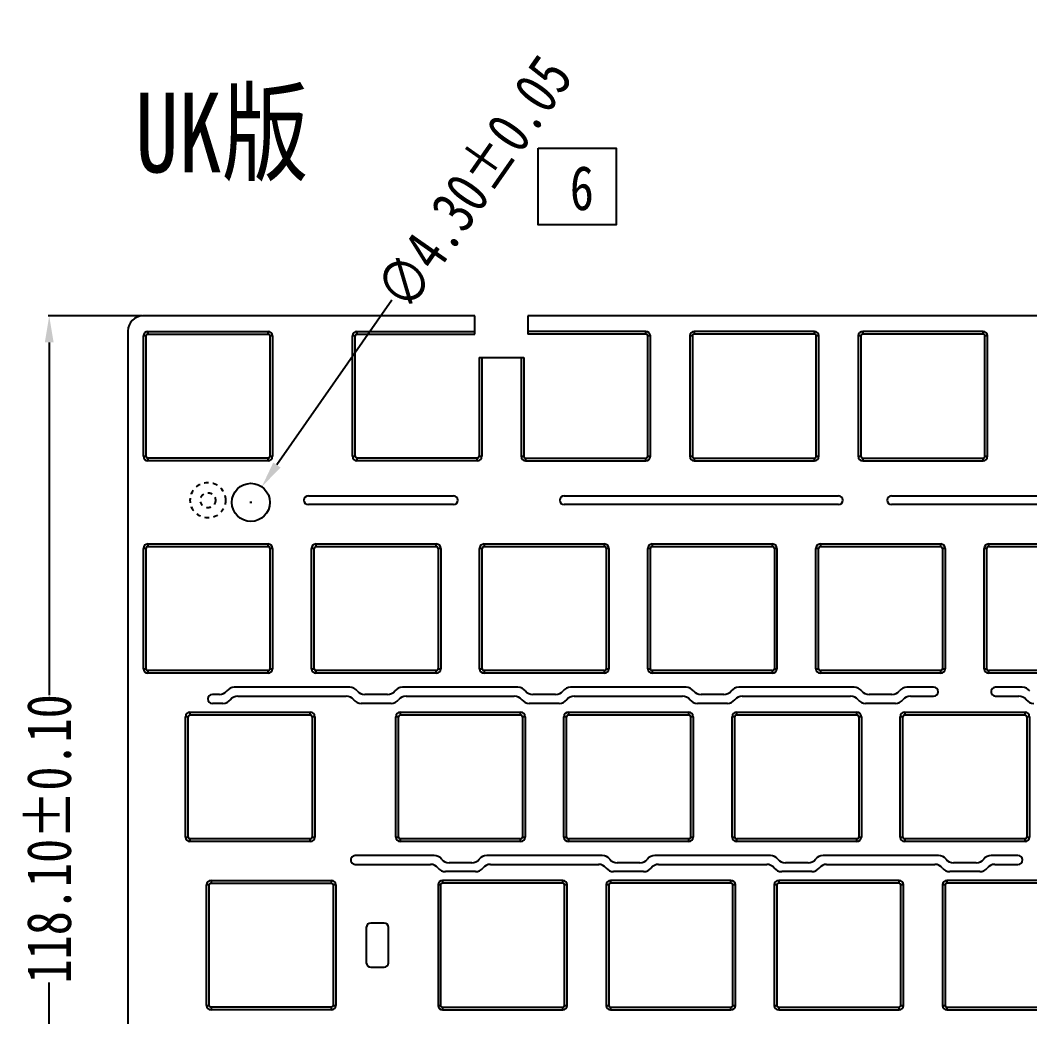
# Model space of a CAD drawing. Header units: inches. Extents: x -637 to 787, y 158 to 578.
# Drawn here: x 21.3 to 135.4, y 375.3 to 487.8 of the extents above; entities that cross this region are included whole.
import ezdxf

# ---------------------------------------------------------------- set-up
doc = ezdxf.new("R2010")
doc.units = ezdxf.units.IN
doc.header["$LTSCALE"] = 5
doc.header["$MEASUREMENT"] = 0
doc.header["$PDMODE"] = 3
doc.header["$PDSIZE"] = 0.3125
doc.linetypes.add('HIDDEN', pattern=[0.2, 0.1, -0.1])
doc.layers.get('0').update_dxf_attribs({"linetype": 'CONTINUOUS'})
doc.layers.get('Defpoints').update_dxf_attribs({"linetype": 'CONTINUOUS'})
doc.layers.add('DEFAULT_2', color=8, linetype='HIDDEN')
doc.styles.get("Standard").update_dxf_attribs({"font": 'txt', "width": 0.8})
doc.dimstyles.get("Standard").update_dxf_attribs({"dimtxt": 5, "dimasz": 3, "dimexe": 0.125, "dimexo": 0.0625, "dimgap": 0.09, "dimtad": 0, "dimzin": 4, "dimdsep": 46, "dimtxsty": 'Standard', "dimcen": 0.09, "dimclrd": 4, "dimclre": 4, "dimclrt": 6, "dimadec": 0, "dimazin": 0, "dimtp": 0.01, "dimtm": 0.01, "dimtfac": 1, "dimtofl": 0, "dimtmove": 0, "dimatfit": 3, "dimfxl": 0, "dimtolj": 1, "dimtzin": 4, "dimarcsym": 0})

# ---------------------------------------------------------------- blocks, each defined once
blk = doc.blocks.new('*D19')
at = {"color": 4, "lineweight": -2, "transparency": 16777216}
for p, q in [((35.12, 454.45), (24.48, 454.45)), ((24.6, 451.45), (24.6, 411.63)), ((24.6, 339.35), (24.6, 379.16)), ((35.12, 336.35), (24.48, 336.35))]:
    blk.add_line(p, q, dxfattribs=at)
at = {"color": 4, "transparency": 16777216}
for points in [[(24.1, 451.45), (25.1, 451.45), (24.6, 454.45)], [(24.1, 339.35), (25.1, 339.35), (24.6, 336.35)]]:
    blk.add_solid(points, dxfattribs=at)
at = {"layer": 'Defpoints', "color": 0, "transparency": 16777216}
for p in [(24.6, 454.45), (35.19, 454.45), (35.19, 336.35)]:
    blk.add_point(p, dxfattribs=at)
at = {"color": 6, "transparency": 16777216, "insert": (24.6, 395.4), "char_height": 5, "attachment_point": 5, "rotation": 90}
blk.add_mtext('\\A1;118.10%%P0{\\fSimSun|b0|i0|c134|p2;.10}', dxfattribs=at)
blk = doc.blocks.new('*D21')
at = {"color": 4, "lineweight": -2, "transparency": 16777216}
for p, q in [((63.32, 456.22), (50.33, 437.62)), ((47.3, 433.4), (47.48, 433.4)), ((47.39, 433.31), (47.39, 433.49))]:
    blk.add_line(p, q, dxfattribs=at)
at = {"color": 4, "transparency": 16777216}
blk.add_solid([(49.92, 437.9), (50.74, 437.33), (48.62, 435.16)], dxfattribs=at)
at = {"layer": 'Defpoints', "color": 0, "transparency": 16777216}
for p in [(48.62, 435.16), (46.16, 431.63)]:
    blk.add_point(p, dxfattribs=at)
at = {"color": 6, "transparency": 16777216, "insert": (72.6, 469.5), "char_height": 5, "attachment_point": 5, "rotation": 55.0764}
blk.add_mtext('\\A1;∅4.30%%P0{\\fSimSun|b0|i0|c134|p2;.05}', dxfattribs=at)

msp = doc.modelspace()

# ---------------------------------------------------------------- linework, layer by layer
at = {"color": 6, "linetype": 'Continuous'}
for p, q in [((72.699, 454.445), (35.186, 454.445)), ((72.699, 452.395), (72.699, 454.445)), ((78.699, 454.445), (78.699, 452.395)), ((153.509, 454.445), (78.699, 454.445)), ((33.486, 452.745), (33.486, 338.045)), ((35.236, 438.595), (35.236, 452.195)), ((35.536, 452.195), (35.236, 452.195)), ((35.536, 438.595), (35.536, 452.195)), ((35.736, 452.695), (35.736, 452.395)), ((35.736, 452.695), (49.336, 452.695)), ((35.736, 452.395), (49.336, 452.395)), ((49.336, 452.395), (49.336, 452.695)), ((49.536, 452.195), (49.536, 438.595)), ((49.836, 452.195), (49.536, 452.195)), ((49.836, 452.195), (49.836, 438.595)), ((58.874, 438.595), (58.874, 452.195)), ((59.174, 452.195), (58.874, 452.195)), ((59.174, 438.595), (59.174, 452.195)), ((59.374, 452.695), (59.374, 452.395)), ((59.374, 452.695), (72.699, 452.695)), ((59.374, 452.395), (72.699, 452.395)), ((92.024, 452.695), (78.699, 452.695)), ((92.024, 452.395), (78.699, 452.395)), ((92.024, 452.395), (92.024, 452.695)), ((92.224, 438.595), (92.224, 452.195)), ((92.524, 452.195), (92.224, 452.195)), ((92.524, 438.595), (92.524, 452.195)), ((96.974, 452.195), (96.974, 438.595)), ((97.274, 452.195), (96.974, 452.195)), ((97.274, 452.195), (97.274, 438.595)), ((97.474, 452.695), (97.474, 452.395)), ((111.074, 452.695), (97.474, 452.695)), ((111.074, 452.395), (97.474, 452.395)), ((111.074, 452.395), (111.074, 452.695)), ((111.274, 438.595), (111.274, 452.195)), ((111.574, 452.195), (111.274, 452.195)), ((111.574, 438.595), (111.574, 452.195)), ((116.024, 452.195), (116.024, 438.595)), ((116.324, 452.195), (116.024, 452.195)), ((116.324, 452.195), (116.324, 438.595)), ((116.524, 452.695), (116.524, 452.395)), ((130.124, 452.695), (116.524, 452.695)), ((130.124, 452.395), (116.524, 452.395)), ((130.124, 452.395), (130.124, 452.695)), ((130.324, 438.595), (130.324, 452.195)), ((130.624, 452.195), (130.324, 452.195)), ((130.624, 438.595), (130.624, 452.195)), ((73.174, 449.745), (73.174, 438.595)), ((73.174, 449.745), (78.224, 449.745)), ((73.474, 449.745), (73.474, 438.595)), ((77.924, 449.745), (77.924, 438.595)), ((78.224, 449.745), (78.224, 438.595)), ((35.236, 438.595), (35.536, 438.595)), ((35.736, 438.395), (35.736, 438.095)), ((49.336, 438.395), (35.736, 438.395)), ((49.336, 438.095), (35.736, 438.095)), ((49.336, 438.095), (49.336, 438.395)), ((49.536, 438.595), (49.836, 438.595)), ((58.874, 438.595), (59.174, 438.595)), ((59.374, 438.395), (59.374, 438.095)), ((72.974, 438.395), (59.374, 438.395)), ((72.974, 438.095), (59.374, 438.095)), ((72.974, 438.095), (72.974, 438.395)), ((73.174, 438.595), (73.474, 438.595)), ((77.924, 438.595), (78.224, 438.595)), ((78.424, 438.395), (78.424, 438.095)), ((78.424, 438.395), (92.024, 438.395)), ((78.424, 438.095), (92.024, 438.095)), ((92.024, 438.095), (92.024, 438.395)), ((92.224, 438.595), (92.524, 438.595)), ((96.974, 438.595), (97.274, 438.595)), ((97.474, 438.395), (97.474, 438.095)), ((97.474, 438.395), (111.074, 438.395)), ((97.474, 438.095), (111.074, 438.095)), ((111.074, 438.095), (111.074, 438.395)), ((111.274, 438.595), (111.574, 438.595)), ((116.024, 438.595), (116.324, 438.595)), ((116.524, 438.395), (116.524, 438.095)), ((116.524, 438.395), (130.124, 438.395)), ((116.524, 438.095), (130.124, 438.095)), ((130.124, 438.095), (130.124, 438.395)), ((130.324, 438.595), (130.624, 438.595)), ((53.886, 434.136), (70.282, 434.136)), ((82.782, 434.136), (113.782, 434.136)), ((119.782, 434.136), (166.782, 434.136)), ((70.282, 433.136), (53.886, 433.136)), ((113.782, 433.136), (82.782, 433.136)), ((166.782, 433.136), (119.782, 433.136)), ((35.236, 414.595), (35.236, 428.195)), ((35.536, 428.195), (35.236, 428.195)), ((35.536, 414.595), (35.536, 428.195)), ((35.736, 428.695), (35.736, 428.395)), ((35.736, 428.695), (49.336, 428.695)), ((35.736, 428.395), (49.336, 428.395)), ((49.336, 428.395), (49.336, 428.695)), ((49.536, 428.195), (49.536, 414.595)), ((49.836, 428.195), (49.536, 428.195)), ((49.836, 428.195), (49.836, 414.595)), ((54.236, 414.595), (54.236, 428.195)), ((54.536, 428.195), (54.236, 428.195)), ((54.536, 414.595), (54.536, 428.195)), ((54.736, 428.695), (54.736, 428.395)), ((54.736, 428.695), (68.336, 428.695)), ((54.736, 428.395), (68.336, 428.395)), ((68.336, 428.395), (68.336, 428.695)), ((68.536, 428.195), (68.536, 414.595)), ((68.836, 428.195), (68.536, 428.195)), ((68.836, 428.195), (68.836, 414.595)), ((73.236, 414.595), (73.236, 428.195)), ((73.536, 428.195), (73.236, 428.195)), ((73.536, 414.595), (73.536, 428.195)), ((73.736, 428.695), (73.736, 428.395)), ((73.736, 428.695), (87.336, 428.695)), ((73.736, 428.395), (87.336, 428.395)), ((87.336, 428.395), (87.336, 428.695)), ((87.536, 428.195), (87.536, 414.595)), ((87.836, 428.195), (87.536, 428.195)), ((87.836, 428.195), (87.836, 414.595)), ((92.236, 414.595), (92.236, 428.195)), ((92.536, 428.195), (92.236, 428.195)), ((92.536, 414.595), (92.536, 428.195)), ((92.736, 428.695), (92.736, 428.395)), ((92.736, 428.695), (106.336, 428.695)), ((92.736, 428.395), (106.336, 428.395)), ((106.336, 428.395), (106.336, 428.695)), ((106.536, 428.195), (106.536, 414.595)), ((106.836, 428.195), (106.536, 428.195)), ((106.836, 428.195), (106.836, 414.595)), ((111.236, 414.595), (111.236, 428.195)), ((111.536, 428.195), (111.236, 428.195)), ((111.536, 414.595), (111.536, 428.195)), ((111.736, 428.695), (111.736, 428.395)), ((111.736, 428.695), (125.336, 428.695)), ((111.736, 428.395), (125.336, 428.395)), ((125.336, 428.395), (125.336, 428.695)), ((125.536, 428.195), (125.536, 414.595)), ((125.836, 428.195), (125.536, 428.195)), ((125.836, 428.195), (125.836, 414.595)), ((130.236, 414.595), (130.236, 428.195)), ((130.536, 428.195), (130.236, 428.195)), ((130.536, 414.595), (130.536, 428.195)), ((130.736, 428.695), (130.736, 428.395)), ((130.736, 428.695), (144.336, 428.695)), ((130.736, 428.395), (144.336, 428.395)), ((35.236, 414.595), (35.536, 414.595)), ((35.736, 414.395), (35.736, 414.095)), ((49.336, 414.395), (35.736, 414.395)), ((49.336, 414.095), (49.336, 414.395)), ((49.536, 414.595), (49.836, 414.595)), ((54.236, 414.595), (54.536, 414.595)), ((54.736, 414.395), (54.736, 414.095)), ((68.336, 414.395), (54.736, 414.395)), ((68.336, 414.095), (68.336, 414.395)), ((68.536, 414.595), (68.836, 414.595)), ((73.236, 414.595), (73.536, 414.595)), ((73.736, 414.395), (73.736, 414.095)), ((87.336, 414.395), (73.736, 414.395)), ((87.336, 414.095), (87.336, 414.395)), ((87.536, 414.595), (87.836, 414.595)), ((92.236, 414.595), (92.536, 414.595)), ((92.736, 414.395), (92.736, 414.095)), ((106.336, 414.395), (92.736, 414.395)), ((106.336, 414.095), (106.336, 414.395)), ((106.536, 414.595), (106.836, 414.595)), ((111.236, 414.595), (111.536, 414.595)), ((111.736, 414.395), (111.736, 414.095)), ((125.336, 414.395), (111.736, 414.395)), ((125.336, 414.095), (125.336, 414.395)), ((125.536, 414.595), (125.836, 414.595)), ((130.236, 414.595), (130.536, 414.595)), ((130.736, 414.395), (130.736, 414.095)), ((144.336, 414.395), (130.736, 414.395)), ((49.336, 414.095), (35.736, 414.095)), ((68.336, 414.095), (54.736, 414.095)), ((87.336, 414.095), (73.736, 414.095)), ((106.336, 414.095), (92.736, 414.095)), ((125.336, 414.095), (111.736, 414.095)), ((144.336, 414.095), (130.736, 414.095)), ((58.557, 412.515), (45.514, 412.515)), ((77.557, 412.515), (64.514, 412.515)), ((96.557, 412.515), (83.514, 412.515)), ((115.557, 412.515), (102.514, 412.515)), ((124.536, 412.515), (121.514, 412.515)), ((134.557, 412.515), (131.536, 412.515)), ((43.821, 411.695), (43.036, 411.695)), ((45.918, 411.515), (58.156, 411.515)), ((62.821, 411.695), (60.25, 411.695)), ((64.918, 411.515), (77.156, 411.515)), ((81.821, 411.695), (79.25, 411.695)), ((83.918, 411.515), (96.156, 411.515)), ((100.821, 411.695), (98.25, 411.695)), ((102.918, 411.515), (115.156, 411.515)), ((119.821, 411.695), (117.25, 411.695)), ((121.918, 411.515), (124.536, 411.515)), ((131.536, 411.515), (134.156, 411.515)), ((40.501, 409.695), (40.501, 409.395)), ((40.501, 409.695), (54.101, 409.695)), ((44.225, 410.695), (43.036, 410.695)), ((54.101, 409.395), (54.101, 409.695)), ((63.225, 410.695), (59.849, 410.695)), ((64.266, 409.695), (64.266, 409.395)), ((64.266, 409.695), (77.866, 409.695)), ((77.866, 409.395), (77.866, 409.695)), ((82.225, 410.695), (78.849, 410.695)), ((83.266, 409.695), (83.266, 409.395)), ((83.266, 409.695), (96.866, 409.695)), ((96.866, 409.395), (96.866, 409.695)), ((101.225, 410.695), (97.849, 410.695)), ((102.266, 409.695), (102.266, 409.395)), ((102.266, 409.695), (115.866, 409.695)), ((115.866, 409.395), (115.866, 409.695)), ((120.225, 410.695), (116.849, 410.695)), ((121.266, 409.695), (121.266, 409.395)), ((121.266, 409.695), (134.866, 409.695)), ((134.866, 409.395), (134.866, 409.695)), ((40.001, 395.595), (40.001, 409.195)), ((40.301, 409.195), (40.001, 409.195)), ((40.301, 395.595), (40.301, 409.195)), ((40.501, 409.395), (54.101, 409.395)), ((54.301, 409.195), (54.301, 395.595)), ((54.601, 409.195), (54.301, 409.195)), ((54.601, 409.195), (54.601, 395.595)), ((63.766, 395.595), (63.766, 409.195)), ((64.066, 409.195), (63.766, 409.195)), ((64.066, 395.595), (64.066, 409.195)), ((64.266, 409.395), (77.866, 409.395)), ((78.066, 409.195), (78.066, 395.595)), ((78.366, 409.195), (78.066, 409.195)), ((78.366, 409.195), (78.366, 395.595)), ((82.766, 395.595), (82.766, 409.195)), ((83.066, 409.195), (82.766, 409.195)), ((83.066, 395.595), (83.066, 409.195)), ((83.266, 409.395), (96.866, 409.395)), ((97.066, 409.195), (97.066, 395.595)), ((97.366, 409.195), (97.066, 409.195)), ((97.366, 409.195), (97.366, 395.595)), ((101.766, 395.595), (101.766, 409.195)), ((102.066, 409.195), (101.766, 409.195)), ((102.066, 395.595), (102.066, 409.195)), ((102.266, 409.395), (115.866, 409.395)), ((116.066, 409.195), (116.066, 395.595)), ((116.366, 409.195), (116.066, 409.195)), ((116.366, 409.195), (116.366, 395.595)), ((120.766, 395.595), (120.766, 409.195)), ((121.066, 409.195), (120.766, 409.195)), ((121.066, 395.595), (121.066, 409.195)), ((121.266, 409.395), (134.866, 409.395)), ((135.066, 409.195), (135.066, 395.595)), ((135.366, 409.195), (135.066, 409.195)), ((135.366, 409.195), (135.366, 395.595)), ((40.001, 395.595), (40.301, 395.595)), ((40.501, 395.395), (40.501, 395.095)), ((54.101, 395.395), (40.501, 395.395)), ((54.101, 395.095), (40.501, 395.095)), ((54.101, 395.095), (54.101, 395.395)), ((54.301, 395.595), (54.601, 395.595)), ((63.766, 395.595), (64.066, 395.595)), ((64.266, 395.395), (64.266, 395.095)), ((77.866, 395.395), (64.266, 395.395)), ((77.866, 395.095), (64.266, 395.095)), ((77.866, 395.095), (77.866, 395.395)), ((78.066, 395.595), (78.366, 395.595)), ((82.766, 395.595), (83.066, 395.595)), ((83.266, 395.395), (83.266, 395.095)), ((96.866, 395.395), (83.266, 395.395)), ((96.866, 395.095), (83.266, 395.095)), ((96.866, 395.095), (96.866, 395.395)), ((97.066, 395.595), (97.366, 395.595)), ((101.766, 395.595), (102.066, 395.595)), ((102.266, 395.395), (102.266, 395.095)), ((115.866, 395.395), (102.266, 395.395)), ((115.866, 395.095), (102.266, 395.095)), ((115.866, 395.095), (115.866, 395.395)), ((116.066, 395.595), (116.366, 395.595)), ((120.766, 395.595), (121.066, 395.595)), ((121.266, 395.395), (121.266, 395.095)), ((134.866, 395.395), (121.266, 395.395)), ((134.866, 395.095), (121.266, 395.095)), ((134.866, 395.095), (134.866, 395.395)), ((135.066, 395.595), (135.366, 395.595)), ((68.087, 393.515), (59.181, 393.515)), ((59.181, 392.515), (67.686, 392.515)), ((72.351, 392.695), (69.78, 392.695)), ((87.087, 393.515), (74.044, 393.515)), ((74.448, 392.515), (86.686, 392.515)), ((91.351, 392.695), (88.78, 392.695)), ((106.087, 393.515), (93.044, 393.515)), ((93.448, 392.515), (105.686, 392.515)), ((110.351, 392.695), (107.78, 392.695)), ((125.087, 393.515), (112.044, 393.515)), ((112.448, 392.515), (124.686, 392.515)), ((129.351, 392.695), (126.78, 392.695)), ((134.066, 393.515), (131.044, 393.515)), ((131.448, 392.515), (134.066, 392.515)), ((72.755, 391.695), (69.379, 391.695)), ((91.755, 391.695), (88.379, 391.695)), ((110.755, 391.695), (107.379, 391.695)), ((129.755, 391.695), (126.379, 391.695)), ((42.381, 376.595), (42.381, 390.195)), ((42.681, 390.195), (42.381, 390.195)), ((42.681, 376.595), (42.681, 390.195)), ((42.881, 390.695), (42.881, 390.395)), ((42.881, 390.695), (56.481, 390.695)), ((42.881, 390.395), (56.481, 390.395)), ((56.481, 390.395), (56.481, 390.695)), ((56.681, 390.195), (56.681, 376.595)), ((56.981, 390.195), (56.681, 390.195)), ((56.981, 390.195), (56.981, 376.595)), ((68.531, 390.195), (68.531, 376.595)), ((68.831, 390.195), (68.531, 390.195)), ((68.831, 390.195), (68.831, 376.595)), ((69.031, 390.695), (69.031, 390.395)), ((82.631, 390.695), (69.031, 390.695)), ((82.631, 390.395), (69.031, 390.395)), ((82.631, 390.395), (82.631, 390.695)), ((82.831, 376.595), (82.831, 390.195)), ((83.131, 390.195), (82.831, 390.195)), ((83.131, 376.595), (83.131, 390.195)), ((87.531, 390.195), (87.531, 376.595)), ((87.831, 390.195), (87.531, 390.195)), ((87.831, 390.195), (87.831, 376.595)), ((88.031, 390.695), (88.031, 390.395)), ((101.631, 390.695), (88.031, 390.695)), ((101.631, 390.395), (88.031, 390.395)), ((101.631, 390.395), (101.631, 390.695)), ((101.831, 376.595), (101.831, 390.195)), ((102.131, 390.195), (101.831, 390.195)), ((102.131, 376.595), (102.131, 390.195)), ((106.531, 390.195), (106.531, 376.595)), ((106.831, 390.195), (106.531, 390.195)), ((106.831, 390.195), (106.831, 376.595)), ((107.031, 390.695), (107.031, 390.395)), ((120.631, 390.695), (107.031, 390.695)), ((120.631, 390.395), (107.031, 390.395)), ((120.631, 390.395), (120.631, 390.695)), ((120.831, 376.595), (120.831, 390.195)), ((121.131, 390.195), (120.831, 390.195)), ((121.131, 376.595), (121.131, 390.195)), ((125.531, 390.195), (125.531, 376.595)), ((125.831, 390.195), (125.531, 390.195)), ((125.831, 390.195), (125.831, 376.595)), ((126.031, 390.695), (126.031, 390.395)), ((139.631, 390.695), (126.031, 390.695)), ((139.631, 390.395), (126.031, 390.395)), ((62.431, 385.895), (60.931, 385.895)), ((60.431, 385.395), (60.431, 381.395)), ((62.931, 381.395), (62.931, 385.395)), ((60.931, 380.895), (62.431, 380.895)), ((42.381, 376.595), (42.681, 376.595)), ((56.681, 376.595), (56.981, 376.595)), ((68.531, 376.595), (68.831, 376.595)), ((82.831, 376.595), (83.131, 376.595)), ((87.531, 376.595), (87.831, 376.595)), ((101.831, 376.595), (102.131, 376.595)), ((106.531, 376.595), (106.831, 376.595)), ((120.831, 376.595), (121.131, 376.595)), ((125.531, 376.595), (125.831, 376.595)), ((42.881, 376.395), (42.881, 376.095)), ((56.481, 376.395), (42.881, 376.395)), ((56.481, 376.095), (42.881, 376.095)), ((56.481, 376.095), (56.481, 376.395)), ((69.031, 376.395), (69.031, 376.095)), ((69.031, 376.395), (82.631, 376.395)), ((69.031, 376.095), (82.631, 376.095)), ((82.631, 376.095), (82.631, 376.395)), ((88.031, 376.395), (88.031, 376.095)), ((88.031, 376.395), (101.631, 376.395)), ((88.031, 376.095), (101.631, 376.095)), ((101.631, 376.095), (101.631, 376.395)), ((107.031, 376.395), (107.031, 376.095)), ((107.031, 376.395), (120.631, 376.395)), ((107.031, 376.095), (120.631, 376.095)), ((120.631, 376.095), (120.631, 376.395)), ((126.031, 376.395), (126.031, 376.095)), ((126.031, 376.395), (139.631, 376.395)), ((126.031, 376.095), (139.631, 376.095))]:
    msp.add_line(p, q, dxfattribs=at)
msp.add_lwpolyline([(79.857, 473.391), (88.667, 473.391), (88.667, 464.725), (79.857, 464.725)], close=True)
at = {"color": 7, "linetype": 'Continuous'}
msp.add_circle((47.386, 433.395), 2.15, dxfattribs=at)
at = {"color": 6, "linetype": 'Continuous'}
for centre, radius, start, end in [((35.186, 452.745), 1.7, 90, 180), ((35.736, 452.195), 0.5, 90, 180), ((35.736, 452.195), 0.2, 90, 180), ((49.336, 452.195), 0.5, 0, 90), ((49.336, 452.195), 0.2, 360, 90), ((59.374, 452.195), 0.5, 90, 180), ((59.374, 452.195), 0.2, 90, 180), ((92.024, 452.195), 0.5, 0.00018, 90), ((92.024, 452.195), 0.2, 0.00001, 90), ((97.474, 452.195), 0.5, 90.00018, 180.00018), ((97.474, 452.195), 0.2, 90.00001, 180), ((111.074, 452.195), 0.5, 0.00018, 90), ((111.074, 452.195), 0.2, 0.00001, 90), ((116.524, 452.195), 0.5, 90.00018, 180.00018), ((116.524, 452.195), 0.2, 90.00001, 180), ((130.124, 452.195), 0.5, 0.00018, 90), ((130.124, 452.195), 0.2, 0.00001, 90), ((35.736, 438.595), 0.5, 180, 270), ((35.736, 438.595), 0.2, 180, 270), ((49.336, 438.595), 0.5, 270, 0), ((49.336, 438.595), 0.2, 270, 0), ((59.374, 438.595), 0.5, 180, 270), ((59.374, 438.595), 0.2, 180, 270), ((72.974, 438.595), 0.5, 270, 0), ((72.974, 438.595), 0.2, 270, 0), ((78.424, 438.595), 0.5, 180.00018, 270), ((78.424, 438.595), 0.2, 180.00002, 270), ((92.024, 438.595), 0.5, 270.00018, 0.00018), ((92.024, 438.595), 0.2, 270.00002, 0), ((97.474, 438.595), 0.5, 180.00018, 270), ((97.474, 438.595), 0.2, 180.00002, 270), ((111.074, 438.595), 0.5, 270.00018, 0.00018), ((111.074, 438.595), 0.2, 270.00002, 0), ((116.524, 438.595), 0.5, 180.00018, 270), ((116.524, 438.595), 0.2, 180.00002, 270), ((130.124, 438.595), 0.5, 270.00018, 0.00018), ((130.124, 438.595), 0.2, 270.00002, 0), ((70.282, 433.636), 0.5, 270, 90), ((82.782, 433.636), 0.5, 90, 270), ((113.782, 433.636), 0.5, 270, 90), ((119.782, 433.636), 0.5, 90, 270), ((35.736, 428.195), 0.5, 90, 180), ((35.736, 428.195), 0.2, 90, 180), ((49.336, 428.195), 0.5, 0, 90), ((49.336, 428.195), 0.2, 360, 90), ((54.736, 428.195), 0.5, 90, 180), ((54.736, 428.195), 0.2, 90, 180), ((68.336, 428.195), 0.5, 0, 90), ((68.336, 428.195), 0.2, 360, 90), ((73.736, 428.195), 0.5, 90, 180), ((73.736, 428.195), 0.2, 90, 180), ((87.336, 428.195), 0.5, 0, 90), ((87.336, 428.195), 0.2, 360, 90), ((92.736, 428.195), 0.5, 90, 180), ((92.736, 428.195), 0.2, 90, 180), ((106.336, 428.195), 0.5, 0, 90), ((106.336, 428.195), 0.2, 360, 90), ((111.736, 428.195), 0.5, 90, 180), ((111.736, 428.195), 0.2, 90, 180), ((125.336, 428.195), 0.5, 0, 90), ((125.336, 428.195), 0.2, 360, 90), ((130.736, 428.195), 0.5, 90, 180), ((130.736, 428.195), 0.2, 90, 180), ((35.736, 414.595), 0.5, 180, 270), ((35.736, 414.595), 0.2, 180, 270), ((49.336, 414.595), 0.5, 270, 0), ((49.336, 414.595), 0.2, 270, 0), ((54.736, 414.595), 0.5, 180, 270), ((54.736, 414.595), 0.2, 180, 270), ((68.336, 414.595), 0.5, 270, 0), ((68.336, 414.595), 0.2, 270, 0), ((73.736, 414.595), 0.5, 180, 270), ((73.736, 414.595), 0.2, 180, 270), ((87.336, 414.595), 0.5, 270, 0), ((87.336, 414.595), 0.2, 270, 0), ((92.736, 414.595), 0.5, 180, 270), ((92.736, 414.595), 0.2, 180, 270), ((106.336, 414.595), 0.5, 270, 0), ((106.336, 414.595), 0.2, 270, 0), ((111.736, 414.595), 0.5, 180, 270), ((111.736, 414.595), 0.2, 180, 270), ((125.336, 414.595), 0.5, 270, 0), ((125.336, 414.595), 0.2, 270, 0), ((130.736, 414.595), 0.5, 180, 270), ((130.736, 414.595), 0.2, 180, 270), ((43.821, 412.775), 1.08, 270, 321.58073), ((45.515, 411.435), 1.08, 90.07483, 141.73289), ((58.557, 411.435), 1.08, 38.41927, 89.99995), ((60.251, 412.775), 1.08, 218.26711, 269.92517), ((62.821, 412.775), 1.08, 270.00005, 321.58073), ((64.515, 411.435), 1.08, 90.07483, 141.73289), ((77.557, 411.435), 1.08, 38.41927, 89.99995), ((79.251, 412.775), 1.08, 218.26711, 269.92517), ((81.821, 412.775), 1.08, 270.00005, 321.58073), ((83.515, 411.435), 1.08, 90.07483, 141.73289), ((96.557, 411.435), 1.08, 38.41927, 89.99995), ((98.251, 412.775), 1.08, 218.26711, 269.92517), ((100.821, 412.775), 1.08, 270.00005, 321.58073), ((102.515, 411.435), 1.08, 90.07483, 141.73289), ((115.557, 411.435), 1.08, 38.41927, 89.99995), ((117.251, 412.775), 1.08, 218.26711, 269.92517), ((119.821, 412.775), 1.08, 270.00005, 321.58073), ((121.515, 411.435), 1.08, 90.07483, 141.73289), ((124.536, 412.015), 0.5, 270, 89.99993), ((131.536, 412.015), 0.5, 90, 270.00007), ((134.557, 411.435), 1.08, 38.41927, 90), ((43.036, 411.195), 0.5, 90, 269.99993), ((44.224, 411.775), 1.08, 270.07483, 321.73289), ((45.918, 410.435), 1.08, 90.00005, 141.58073), ((58.154, 410.435), 1.08, 38.26711, 89.92517), ((59.849, 411.775), 1.08, 218.41927, 269.99995), ((63.224, 411.775), 1.08, 270.07483, 321.73289), ((64.918, 410.435), 1.08, 90.00005, 141.58073), ((77.154, 410.435), 1.08, 38.26711, 89.92517), ((78.849, 411.775), 1.08, 218.41927, 269.99995), ((82.224, 411.775), 1.08, 270.07483, 321.73289), ((83.918, 410.435), 1.08, 90.00005, 141.58073), ((96.154, 410.435), 1.08, 38.26711, 89.92517), ((97.849, 411.775), 1.08, 218.41927, 269.99995), ((101.224, 411.775), 1.08, 270.07483, 321.73289), ((102.918, 410.435), 1.08, 90.00005, 141.58073), ((115.154, 410.435), 1.08, 38.26711, 89.92517), ((116.849, 411.775), 1.08, 218.41927, 269.99995), ((120.224, 411.775), 1.08, 270.07483, 321.73289), ((121.918, 410.435), 1.08, 90, 141.58073), ((134.154, 410.435), 1.08, 38.26711, 89.92517), ((135.849, 411.775), 1.08, 218.41927, 269.99995), ((40.501, 409.195), 0.5, 90, 180), ((54.101, 409.195), 0.5, 0, 90), ((64.266, 409.195), 0.5, 90, 180), ((77.866, 409.195), 0.5, 0, 90), ((83.266, 409.195), 0.5, 90, 180), ((96.866, 409.195), 0.5, 0, 90), ((102.266, 409.195), 0.5, 90, 180), ((115.866, 409.195), 0.5, 0, 90), ((121.266, 409.195), 0.5, 90, 180), ((134.866, 409.195), 0.5, 0, 90), ((40.501, 409.195), 0.2, 90, 180), ((54.101, 409.195), 0.2, 360, 90), ((64.266, 409.195), 0.2, 90, 180), ((77.866, 409.195), 0.2, 360, 90), ((83.266, 409.195), 0.2, 90, 180), ((96.866, 409.195), 0.2, 360, 90), ((102.266, 409.195), 0.2, 90, 180), ((115.866, 409.195), 0.2, 360, 90), ((121.266, 409.195), 0.2, 90, 180), ((134.866, 409.195), 0.2, 360, 90), ((40.501, 395.595), 0.5, 180, 270), ((40.501, 395.595), 0.2, 180, 270), ((54.101, 395.595), 0.5, 270, 0), ((54.101, 395.595), 0.2, 270, 0), ((64.266, 395.595), 0.5, 180, 270), ((64.266, 395.595), 0.2, 180, 270), ((77.866, 395.595), 0.5, 270, 0), ((77.866, 395.595), 0.2, 270, 0), ((83.266, 395.595), 0.5, 180, 270), ((83.266, 395.595), 0.2, 180, 270), ((96.866, 395.595), 0.5, 270, 0), ((96.866, 395.595), 0.2, 270, 0), ((102.266, 395.595), 0.5, 180, 270), ((102.266, 395.595), 0.2, 180, 270), ((115.866, 395.595), 0.5, 270, 0), ((115.866, 395.595), 0.2, 270, 0), ((121.266, 395.595), 0.5, 180, 270), ((121.266, 395.595), 0.2, 180, 270), ((134.866, 395.595), 0.5, 270, 0), ((134.866, 395.595), 0.2, 270, 0), ((59.181, 393.015), 0.5, 90, 270.00007), ((67.684, 391.435), 1.08, 38.26711, 89.92517), ((68.087, 392.435), 1.08, 38.41927, 90), ((69.781, 393.775), 1.08, 218.26711, 269.92517), ((72.351, 393.775), 1.08, 270.00005, 321.58073), ((74.045, 392.435), 1.08, 90.07483, 141.73289), ((74.448, 391.435), 1.08, 90.00005, 141.58073), ((86.684, 391.435), 1.08, 38.26711, 89.92517), ((87.087, 392.435), 1.08, 38.41927, 89.99995), ((88.781, 393.775), 1.08, 218.26711, 269.92517), ((91.351, 393.775), 1.08, 270.00005, 321.58073), ((93.045, 392.435), 1.08, 90.07483, 141.73289), ((93.448, 391.435), 1.08, 90.00005, 141.58073), ((105.684, 391.435), 1.08, 38.26711, 89.92517), ((106.087, 392.435), 1.08, 38.41927, 89.99995), ((107.781, 393.775), 1.08, 218.26711, 269.92517), ((110.351, 393.775), 1.08, 270.00005, 321.58073), ((112.045, 392.435), 1.08, 90.07483, 141.73289), ((112.448, 391.435), 1.08, 90.00005, 141.58073), ((124.684, 391.435), 1.08, 38.26711, 89.92517), ((125.087, 392.435), 1.08, 38.41927, 89.99995), ((126.781, 393.775), 1.08, 218.26711, 269.92517), ((129.351, 393.775), 1.08, 270.00005, 321.58073), ((131.045, 392.435), 1.08, 90.07483, 141.73289), ((131.448, 391.435), 1.08, 90, 141.58073), ((134.066, 393.015), 0.5, 270, 89.99993), ((69.379, 392.775), 1.08, 218.41927, 269.99995), ((72.754, 392.775), 1.08, 270.07483, 321.73289), ((88.379, 392.775), 1.08, 218.41927, 269.99995), ((91.754, 392.775), 1.08, 270.07483, 321.73289), ((107.379, 392.775), 1.08, 218.41927, 269.99995), ((110.754, 392.775), 1.08, 270.07483, 321.73289), ((126.379, 392.775), 1.08, 218.41927, 269.99995), ((129.754, 392.775), 1.08, 270.07483, 321.73289), ((42.881, 390.195), 0.5, 90, 180), ((42.881, 390.195), 0.2, 90, 180), ((56.481, 390.195), 0.5, 0, 90), ((56.481, 390.195), 0.2, 360, 90), ((69.031, 390.195), 0.5, 90.00018, 180.00018), ((69.031, 390.195), 0.2, 90.00001, 180), ((82.631, 390.195), 0.5, 0.00018, 90), ((82.631, 390.195), 0.2, 0.00002, 90), ((88.031, 390.195), 0.5, 90.00018, 180.00018), ((88.031, 390.195), 0.2, 90.00001, 180), ((101.631, 390.195), 0.5, 0.00018, 90), ((101.631, 390.195), 0.2, 0.00002, 90), ((107.031, 390.195), 0.5, 90.00018, 180.00018), ((107.031, 390.195), 0.2, 90.00001, 180), ((120.631, 390.195), 0.5, 0.00018, 90), ((120.631, 390.195), 0.2, 0.00002, 90), ((126.031, 390.195), 0.5, 90.00018, 180.00018), ((126.031, 390.195), 0.2, 90.00001, 180), ((60.931, 385.395), 0.5, 90, 180), ((62.431, 385.395), 0.5, 0, 90), ((60.931, 381.395), 0.5, 180, 270), ((62.431, 381.395), 0.5, 270, 0), ((42.881, 376.595), 0.5, 180, 270), ((42.881, 376.595), 0.2, 180, 270), ((56.481, 376.595), 0.5, 270, 0), ((56.481, 376.595), 0.2, 270, 0), ((69.031, 376.595), 0.5, 180.00018, 270), ((69.031, 376.595), 0.2, 180.00002, 270), ((82.631, 376.595), 0.5, 270.00018, 0.00018), ((82.631, 376.595), 0.2, 270.00001, 0), ((88.031, 376.595), 0.5, 180.00018, 270), ((88.031, 376.595), 0.2, 180.00002, 270), ((101.631, 376.595), 0.5, 270.00018, 0.00018), ((101.631, 376.595), 0.2, 270.00001, 0), ((107.031, 376.595), 0.5, 180.00018, 270), ((107.031, 376.595), 0.2, 180.00002, 270), ((120.631, 376.595), 0.5, 270.00018, 0.00018), ((120.631, 376.595), 0.2, 270.00001, 0), ((126.031, 376.595), 0.5, 180.00018, 270), ((126.031, 376.595), 0.2, 180.00001, 270)]:
    msp.add_arc(centre, radius, start, end, dxfattribs=at)
at = {"color": 7, "linetype": 'Continuous'}
msp.add_arc((53.886, 433.636), 0.5, 90, 270, dxfattribs=at)
at = {"layer": 'DEFAULT_2', "color": 6, "linetype": 'HIDDEN'}
for p, q in [((44.668, 412.104), (44.669, 412.106)), ((59.405, 412.104), (59.403, 412.106)), ((63.668, 412.104), (63.669, 412.106)), ((78.405, 412.104), (78.403, 412.106)), ((82.668, 412.104), (82.669, 412.106)), ((97.405, 412.104), (97.403, 412.106)), ((101.668, 412.104), (101.669, 412.106)), ((116.405, 412.104), (116.403, 412.106)), ((120.668, 412.104), (120.669, 412.106)), ((121.514, 412.515), (121.515, 412.515)), ((134.558, 412.515), (134.557, 412.515)), ((43.823, 411.695), (43.821, 411.695)), ((45.071, 411.106), (45.07, 411.104)), ((59.001, 411.106), (59.002, 411.104)), ((60.25, 411.695), (60.251, 411.695)), ((62.823, 411.695), (62.821, 411.695)), ((64.071, 411.106), (64.07, 411.104)), ((78.001, 411.106), (78.002, 411.104)), ((79.25, 411.695), (79.251, 411.695)), ((81.823, 411.695), (81.821, 411.695)), ((83.071, 411.106), (83.07, 411.104)), ((97.001, 411.106), (97.002, 411.104)), ((98.25, 411.695), (98.251, 411.695)), ((100.823, 411.695), (100.821, 411.695)), ((102.071, 411.106), (102.07, 411.104)), ((116.001, 411.106), (116.002, 411.104)), ((117.25, 411.695), (117.251, 411.695)), ((119.823, 411.695), (119.821, 411.695)), ((121.071, 411.106), (121.07, 411.104)), ((121.916, 411.515), (121.918, 411.515)), ((134.156, 411.515), (134.154, 411.515)), ((135.001, 411.106), (135.002, 411.104)), ((44.225, 410.695), (44.224, 410.695)), ((59.847, 410.695), (59.849, 410.695)), ((63.225, 410.695), (63.224, 410.695)), ((78.847, 410.695), (78.849, 410.695)), ((82.225, 410.695), (82.224, 410.695)), ((97.847, 410.695), (97.849, 410.695)), ((101.225, 410.695), (101.224, 410.695)), ((116.847, 410.695), (116.849, 410.695)), ((120.225, 410.695), (120.224, 410.695)), ((68.935, 393.104), (68.933, 393.106)), ((69.78, 392.695), (69.781, 392.695)), ((72.353, 392.695), (72.351, 392.695)), ((73.198, 393.104), (73.199, 393.106)), ((87.935, 393.104), (87.933, 393.106)), ((88.78, 392.695), (88.781, 392.695)), ((91.353, 392.695), (91.351, 392.695)), ((92.198, 393.104), (92.199, 393.106)), ((106.935, 393.104), (106.933, 393.106)), ((107.78, 392.695), (107.781, 392.695)), ((110.353, 392.695), (110.351, 392.695)), ((111.198, 393.104), (111.199, 393.106)), ((125.935, 393.104), (125.933, 393.106)), ((126.78, 392.695), (126.781, 392.695)), ((129.353, 392.695), (129.351, 392.695)), ((130.198, 393.104), (130.199, 393.106)), ((131.044, 393.515), (131.045, 393.515)), ((131.446, 392.515), (131.448, 392.515)), ((68.531, 392.106), (68.532, 392.104)), ((69.377, 391.695), (69.379, 391.695)), ((72.755, 391.695), (72.754, 391.695)), ((73.601, 392.106), (73.6, 392.104)), ((87.531, 392.106), (87.532, 392.104)), ((88.377, 391.695), (88.379, 391.695)), ((91.755, 391.695), (91.754, 391.695)), ((92.601, 392.106), (92.6, 392.104)), ((106.531, 392.106), (106.532, 392.104)), ((107.377, 391.695), (107.379, 391.695)), ((110.755, 391.695), (110.754, 391.695)), ((111.601, 392.106), (111.6, 392.104)), ((125.531, 392.106), (125.532, 392.104)), ((126.377, 391.695), (126.379, 391.695)), ((129.755, 391.695), (129.754, 391.695)), ((130.601, 392.106), (130.6, 392.104))]:
    msp.add_line(p, q, dxfattribs=at)
for radius in [2, 0.85]:
    msp.add_circle((42.536, 433.636), radius, dxfattribs=at)

# ---------------------------------------------------------------- texts
at = {"attachment_point": 1}
for s, insert, char_height, width in [('UK{\\fSimSun|b0|i0|c134|p2;版}', (34.308, 479.665), 9, 70.98417), ('6', (83.424, 471.403), 5, 6.76498)]:
    msp.add_mtext(s, dxfattribs=dict(at, insert=insert, char_height=char_height, width=width))

# ---------------------------------------------------------------- dimensions: what is measured, and where the dimension line sits
dim = msp.add_diameter_dim_2p(p1=(46.155, 431.632), p2=(48.617, 435.158), text='<>%%P0{\\fSimSun|b0|i0|c134|p2;.05}', dimstyle='Standard')
dim.commit()
dim.dimension.update_dxf_attribs({"geometry": '*D21', "text_midpoint": (72.598, 469.504), "dimtype": 163})
dim = msp.add_linear_dim(base=(24.601, 454.445), p1=(35.186, 336.345), p2=(35.186, 454.445), angle=90, text='<>%%P0{\\fSimSun|b0|i0|c134|p2;.10}', dimstyle='Standard')
dim.commit()
dim.dimension.update_dxf_attribs({"geometry": '*D19', "text_midpoint": (24.601, 395.395)})

doc.saveas('drawing.dxf')
